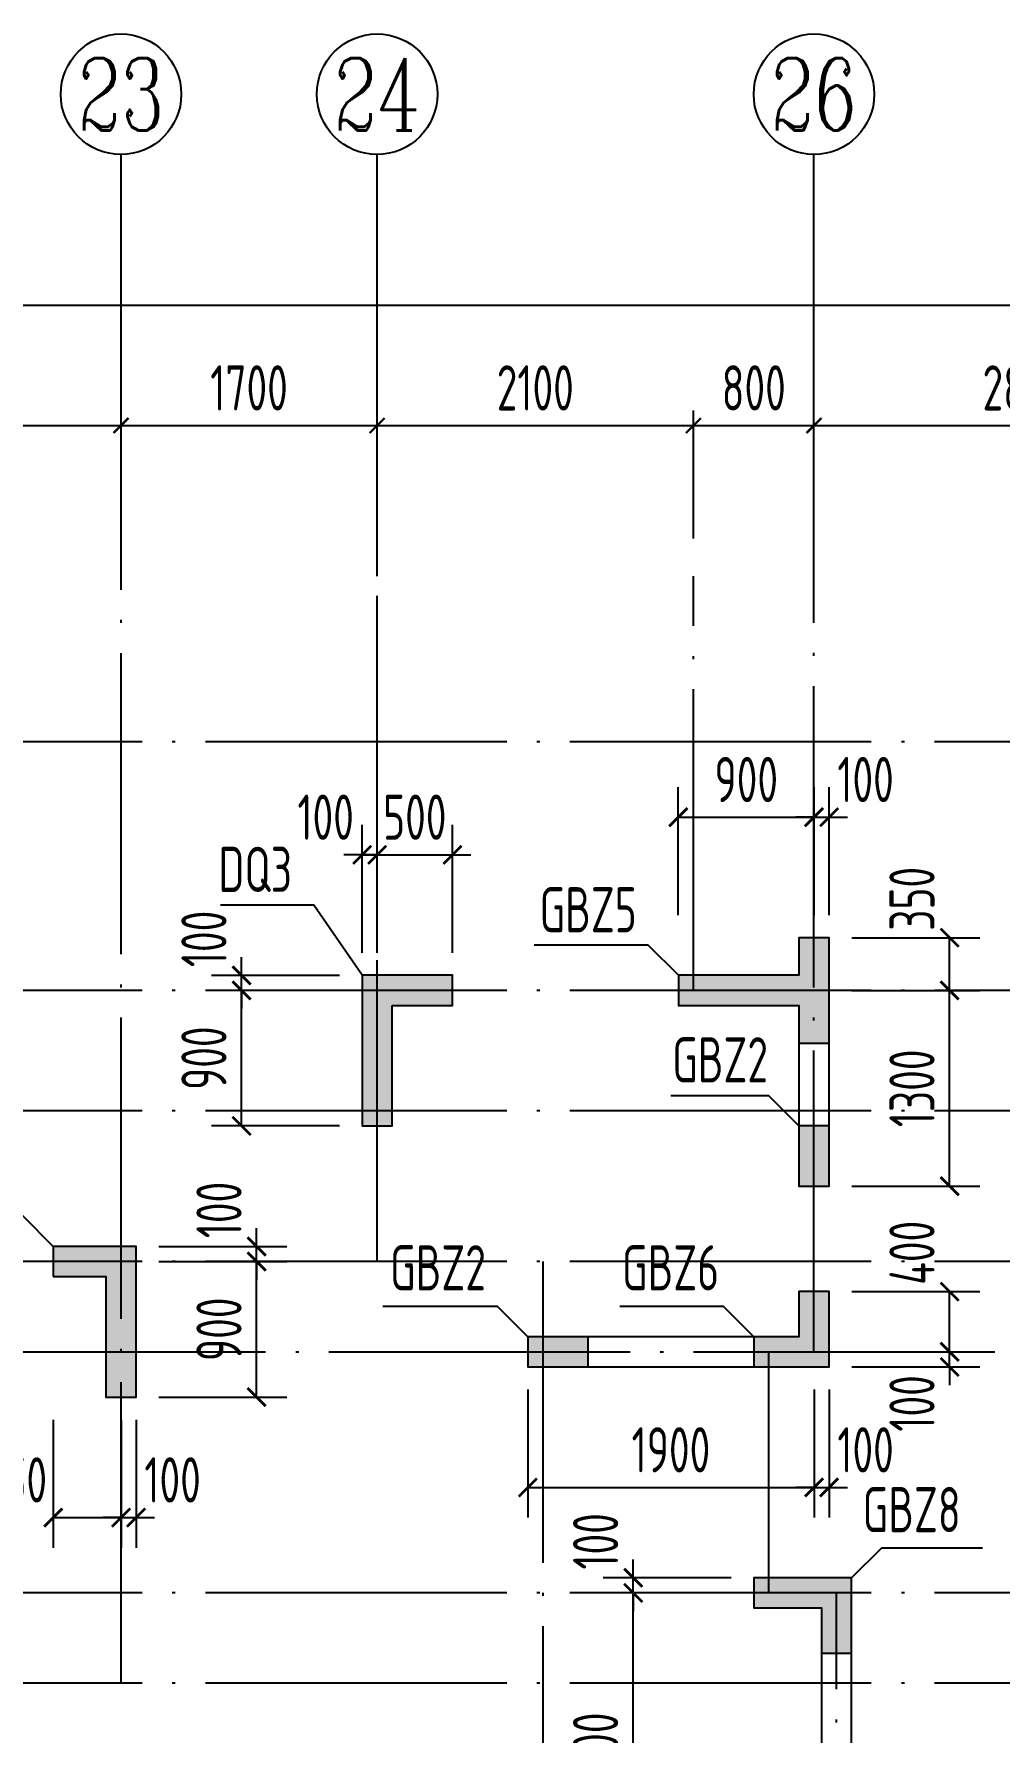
# Model space of a CAD drawing. Extents: x -1058961 to 23600, y -449123 to 2751847.
# Drawn here: x -413842 to -407436, y -109535 to -98261 of the extents above; entities that cross this region are included whole.
import ezdxf
from ezdxf.enums import TextEntityAlignment as Align

# ---------------------------------------------------------------- set-up
doc = ezdxf.new("R2010")
doc.units = 0
doc.header["$LTSCALE"] = 1000
doc.linetypes.add('DOTE', pattern=[2.42, 2, -0.2, 0.02, -0.2])
doc.layers.get('0').update_dxf_attribs({"linetype": 'CONTINUOUS'})
doc.layers.get('DEFPOINTS').update_dxf_attribs({"linetype": 'CONTINUOUS'})
for name, color, linetype in [('A-AXIS', 1, 'CONTINUOUS'), ('A-DOTE', 10, 'DOTE'), ('AXIS_NUM', 7, 'CONTINUOUS'), ('S-Q墙实线', 6, 'CONTINUOUS'), ('S-Q墙标注', 3, 'CONTINUOUS'), ('S-X详图填充', 252, 'CONTINUOUS'), ('S-X详图实线', 4, 'CONTINUOUS'), ('S-Y一般标注', 3, 'CONTINUOUS'), ('S-Z柱编号', 6, 'CONTINUOUS')]:
    doc.layers.add(name, color=color, linetype=linetype)
doc.styles.add('TSSD_Axis', font='complex.shx', dxfattribs={"width": 0.7, "bigfont": 'hztxt.shx'})
doc.styles.add('TSSD_DIMENSION', font='Tssdeng.shx', dxfattribs={"width": 0.7, "bigfont": 'tssdchn.shx'})
doc.styles.add('TSSD_REIN', font='tssdeng.shx', dxfattribs={"width": 0.7, "height": 300, "bigfont": 'tssdchn.shx'})
doc.styles.add('结构文字', font='zstxt.shx', dxfattribs={"width": 0.7, "bigfont": 'zshz.shx'})
doc.dimstyles.new('STRUCK', dxfattribs={"dimtxt": 400, "dimasz": 121, "dimexe": 200, "dimexo": 150, "dimgap": 115, "dimtad": 1, "dimdec": 0, "dimdsep": 46, "dimtxsty": '结构文字', "dimblk": 'ARCHTICK', "dimcen": 400, "dimclrd": 3, "dimclre": 3, "dimclrt": 7, "dimadec": 0, "dimazin": 0, "dimtfac": 1, "dimtdec": 0, "dimtix": 1, "dimtmove": 2, "dimatfit": 3, "dimldrblk": '_DIMX', "dimfxl": 0, "dimtolj": 1, "dimtzin": 0, "dimarcsym": 0})
doc.dimstyles.new('TSSD_100_100', dxfattribs={"dimtxt": 300, "dimasz": 100, "dimexe": 100, "dimexo": 250, "dimgap": 100, "dimtad": 1, "dimdec": 0, "dimzin": 0, "dimdsep": 46, "dimtxsty": 'TSSD_DIMENSION', "dimblk": 'ARCHTICK', "dimcen": 0, "dimdle": 100, "dimclrt": 7, "dimadec": 0, "dimazin": 0, "dimtfac": 1, "dimtdec": 0, "dimtix": 1, "dimtmove": 2, "dimatfit": 3, "dimldrblk": 'ARCHTICK', "dimfxl": 0, "dimtolj": 1, "dimtzin": 0, "dimarcsym": 0})

# ---------------------------------------------------------------- blocks, each defined once
blk = doc.blocks.new('ts_axno')
at = {"color": 0, "linetype": 'ByBlock', "lineweight": -2}
blk.add_circle((0, 0), 0.5, dxfattribs=at)
at = {"color": 0, "linetype": 'ByBlock', "lineweight": -2, "style": 'TSSD_Axis', "width": 0.7}
blk.add_attdef('A', text='', height=0.6, dxfattribs=at).set_placement((0, 0), align=Align.MIDDLE_CENTER)
blk = doc.blocks.new('_ArchTick')
at = {"color": 0, "linetype": 'ByBlock', "const_width": 0.15}
blk.add_lwpolyline([(-0.5, -0.5), (0.5, 0.5)], dxfattribs=at)
blk = doc.blocks.new('*D1075')
at = {"layer": 'DEFPOINTS', "color": 0}
for p in [(36100, 19250), (34300, 18250), (36100, 18250)]:
    blk.add_point(p, dxfattribs=at)
at = {"layer": 'S-Y一般标注', "color": 0, "lineweight": -2}
for p, q in [((34300, 18500), (34300, 19350)), ((36100, 18500), (36100, 19350)), ((34200, 19250), (36200, 19250))]:
    blk.add_line(p, q, dxfattribs=at)
at = {"layer": 'S-Y一般标注', "color": 0, "lineweight": -2, "xscale": 100, "yscale": 100, "zscale": 100, "rotation": 180}
blk.add_blockref('_ArchTick', (34300, 19250), dxfattribs=at)
at = {"layer": 'S-Y一般标注', "color": 0, "lineweight": -2, "xscale": 100, "yscale": 100, "zscale": 100}
blk.add_blockref('_ArchTick', (36100, 19250), dxfattribs=at)
at = {"layer": 'S-Y一般标注', "color": 7, "insert": (35200, 19500), "char_height": 300, "attachment_point": 5, "style": 'TSSD_DIMENSION'}
blk.add_mtext('\\A1;1800', dxfattribs=at)
blk = doc.blocks.new('*D1076')
at = {"layer": 'DEFPOINTS', "color": 0}
for p in [(37800, 19250), (36100, 18250), (37800, 18250)]:
    blk.add_point(p, dxfattribs=at)
at = {"layer": 'S-Y一般标注', "color": 0, "lineweight": -2}
for p, q in [((36100, 18500), (36100, 19350)), ((37800, 18500), (37800, 19350)), ((36000, 19250), (37900, 19250))]:
    blk.add_line(p, q, dxfattribs=at)
at = {"layer": 'S-Y一般标注', "color": 0, "lineweight": -2, "xscale": 100, "yscale": 100, "zscale": 100, "rotation": 180}
blk.add_blockref('_ArchTick', (36100, 19250), dxfattribs=at)
at = {"layer": 'S-Y一般标注', "color": 0, "lineweight": -2, "xscale": 100, "yscale": 100, "zscale": 100}
blk.add_blockref('_ArchTick', (37800, 19250), dxfattribs=at)
at = {"layer": 'S-Y一般标注', "color": 7, "insert": (36950, 19500), "char_height": 300, "attachment_point": 5, "style": 'TSSD_DIMENSION'}
blk.add_mtext('\\A1;1700', dxfattribs=at)
blk = doc.blocks.new('*D1077')
at = {"layer": 'DEFPOINTS', "color": 0}
for p in [(40700, 19250), (39900, 18250), (40700, 18250)]:
    blk.add_point(p, dxfattribs=at)
at = {"layer": 'S-Y一般标注', "color": 0, "lineweight": -2}
for p, q in [((39900, 18500), (39900, 19350)), ((40700, 18500), (40700, 19350)), ((39800, 19250), (40800, 19250))]:
    blk.add_line(p, q, dxfattribs=at)
at = {"layer": 'S-Y一般标注', "color": 0, "lineweight": -2, "xscale": 100, "yscale": 100, "zscale": 100, "rotation": 180}
blk.add_blockref('_ArchTick', (39900, 19250), dxfattribs=at)
at = {"layer": 'S-Y一般标注', "color": 0, "lineweight": -2, "xscale": 100, "yscale": 100, "zscale": 100}
blk.add_blockref('_ArchTick', (40700, 19250), dxfattribs=at)
at = {"layer": 'S-Y一般标注', "color": 7, "insert": (40300, 19500), "char_height": 300, "attachment_point": 5, "style": 'TSSD_DIMENSION'}
blk.add_mtext('\\A1;800', dxfattribs=at)
blk = doc.blocks.new('*D1078')
at = {"layer": 'DEFPOINTS', "color": 0}
for p in [(43500, 19250), (40700, 18250), (43500, 18250)]:
    blk.add_point(p, dxfattribs=at)
at = {"layer": 'S-Y一般标注', "color": 0, "lineweight": -2}
for p, q in [((40700, 18500), (40700, 19350)), ((43500, 18500), (43500, 19350)), ((40600, 19250), (43600, 19250))]:
    blk.add_line(p, q, dxfattribs=at)
at = {"layer": 'S-Y一般标注', "color": 0, "lineweight": -2, "xscale": 100, "yscale": 100, "zscale": 100, "rotation": 180}
blk.add_blockref('_ArchTick', (40700, 19250), dxfattribs=at)
at = {"layer": 'S-Y一般标注', "color": 0, "lineweight": -2, "xscale": 100, "yscale": 100, "zscale": 100}
blk.add_blockref('_ArchTick', (43500, 19250), dxfattribs=at)
at = {"layer": 'S-Y一般标注', "color": 7, "insert": (42100, 19500), "char_height": 300, "attachment_point": 5, "style": 'TSSD_DIMENSION'}
blk.add_mtext('\\A1;2800', dxfattribs=at)
blk = doc.blocks.new('*D1084')
at = {"layer": 'DEFPOINTS', "color": 0}
for p in [(54600, 20050), (4600, 18250), (54600, 18250)]:
    blk.add_point(p, dxfattribs=at)
at = {"layer": 'S-Y一般标注', "color": 0, "lineweight": -2}
for p, q in [((4600, 18500), (4600, 20150)), ((54600, 18500), (54600, 20150)), ((4500, 20050), (54700, 20050))]:
    blk.add_line(p, q, dxfattribs=at)
at = {"layer": 'S-Y一般标注', "color": 0, "lineweight": -2, "xscale": 100, "yscale": 100, "zscale": 100, "rotation": 180}
blk.add_blockref('_ArchTick', (4600, 20050), dxfattribs=at)
at = {"layer": 'S-Y一般标注', "color": 0, "lineweight": -2, "xscale": 100, "yscale": 100, "zscale": 100}
blk.add_blockref('_ArchTick', (54600, 20050), dxfattribs=at)
at = {"layer": 'S-Y一般标注', "color": 7, "insert": (29600, 20300), "char_height": 300, "attachment_point": 5, "style": 'TSSD_DIMENSION'}
blk.add_mtext('\\A1;50000', dxfattribs=at)
blk = doc.blocks.new('*D1097')
at = {"layer": 'DEFPOINTS', "color": 0}
for p in [(39900, 19250), (37800, 18250), (39900, 18250)]:
    blk.add_point(p, dxfattribs=at)
at = {"layer": 'S-Y一般标注', "color": 0, "lineweight": -2}
for p, q in [((37800, 18500), (37800, 19350)), ((39900, 18500), (39900, 19350)), ((37700, 19250), (40000, 19250))]:
    blk.add_line(p, q, dxfattribs=at)
at = {"layer": 'S-Y一般标注', "color": 0, "lineweight": -2, "xscale": 100, "yscale": 100, "zscale": 100, "rotation": 180}
blk.add_blockref('_ArchTick', (37800, 19250), dxfattribs=at)
at = {"layer": 'S-Y一般标注', "color": 0, "lineweight": -2, "xscale": 100, "yscale": 100, "zscale": 100}
blk.add_blockref('_ArchTick', (39900, 19250), dxfattribs=at)
at = {"layer": 'S-Y一般标注', "color": 7, "insert": (38850, 19500), "char_height": 300, "attachment_point": 5, "style": 'TSSD_DIMENSION'}
blk.add_mtext('\\A1;2100', dxfattribs=at)
blk = doc.blocks.new('*D248')
at = {"layer": 'DEFPOINTS', "color": 0}
for p in [(-413164, -106411), (-412364, -106411), (-413164, -107311)]:
    blk.add_point(p, dxfattribs=at)
at = {"layer": 'S-Q墙标注', "color": 3, "lineweight": -2}
for p, q in [((-413014, -106411), (-412164, -106411)), ((-412364, -107311), (-412364, -106411)), ((-413014, -107311), (-412164, -107311))]:
    blk.add_line(p, q, dxfattribs=at)
at = {"layer": 'S-Q墙标注', "color": 3, "lineweight": -2, "xscale": 121, "yscale": 121, "zscale": 121}
for p, rotation in [((-412364, -106411), 90), ((-412364, -107311), 270)]:
    blk.add_blockref('_ArchTick', p, dxfattribs=dict(at, rotation=rotation))
at = {"layer": 'S-Q墙标注', "color": 7, "insert": (-412614, -106861), "char_height": 300, "attachment_point": 5, "rotation": 90, "style": 'TSSD_REIN'}
blk.add_mtext('\\A1;900', dxfattribs=at)
blk = doc.blocks.new('_DIMX')
blk.add_line((-150, 0), (150, 0))
at = {"const_width": 50}
blk.add_lwpolyline([(-70, -70), (70, 70)], dxfattribs=at)
blk = doc.blocks.new('*D249')
at = {"layer": 'DEFPOINTS', "color": 0}
for p in [(-413164, -106311), (-412364, -106311), (-413164, -106411)]:
    blk.add_point(p, dxfattribs=at)
at = {"layer": 'S-Q墙标注', "color": 3, "lineweight": -2}
for p, q in [((-412364, -106311), (-412364, -106190)), ((-413014, -106311), (-412164, -106311)), ((-412364, -106411), (-412364, -106311)), ((-413014, -106411), (-412164, -106411)), ((-412364, -106411), (-412364, -106532))]:
    blk.add_line(p, q, dxfattribs=at)
at = {"layer": 'S-Q墙标注', "color": 3, "lineweight": -2, "xscale": 121, "yscale": 121, "zscale": 121}
for p, rotation in [((-412364, -106311), 270), ((-412364, -106411), 90)]:
    blk.add_blockref('_ArchTick', p, dxfattribs=dict(at, rotation=rotation))
at = {"layer": 'S-Q墙标注', "color": 7, "insert": (-412614, -106069), "char_height": 300, "attachment_point": 5, "rotation": 90, "style": 'TSSD_REIN'}
blk.add_mtext('\\A1;100', dxfattribs=at)
blk = doc.blocks.new('*D250')
at = {"layer": 'DEFPOINTS', "color": 0}
for p in [(-413714, -107311), (-413264, -107311), (-413264, -108111)]:
    blk.add_point(p, dxfattribs=at)
at = {"layer": 'S-Q墙标注', "color": 3, "lineweight": -2}
for p, q in [((-413714, -107461), (-413714, -108311)), ((-413264, -107461), (-413264, -108311)), ((-413714, -108111), (-413264, -108111))]:
    blk.add_line(p, q, dxfattribs=at)
at = {"layer": 'S-Q墙标注', "color": 3, "lineweight": -2, "xscale": 121, "yscale": 121, "zscale": 121, "rotation": 180}
blk.add_blockref('_ArchTick', (-413714, -108111), dxfattribs=at)
at = {"layer": 'S-Q墙标注', "color": 3, "lineweight": -2, "xscale": 121, "yscale": 121, "zscale": 121}
blk.add_blockref('_ArchTick', (-413264, -108111), dxfattribs=at)
at = {"layer": 'S-Q墙标注', "color": 7, "insert": (-413972, -107861), "char_height": 300, "attachment_point": 5, "style": 'TSSD_REIN'}
blk.add_mtext('\\A1;450', dxfattribs=at)
blk = doc.blocks.new('*D251')
at = {"layer": 'DEFPOINTS', "color": 0}
for p in [(-413264, -107311), (-413164, -107311), (-413164, -108111)]:
    blk.add_point(p, dxfattribs=at)
at = {"layer": 'S-Q墙标注', "color": 3, "lineweight": -2}
for p, q in [((-413264, -107461), (-413264, -108311)), ((-413164, -107461), (-413164, -108311)), ((-413264, -108111), (-413385, -108111)), ((-413264, -108111), (-413164, -108111)), ((-413164, -108111), (-413043, -108111))]:
    blk.add_line(p, q, dxfattribs=at)
at = {"layer": 'S-Q墙标注', "color": 3, "lineweight": -2, "xscale": 121, "yscale": 121, "zscale": 121}
blk.add_blockref('_ArchTick', (-413264, -108111), dxfattribs=at)
at = {"layer": 'S-Q墙标注', "color": 3, "lineweight": -2, "xscale": 121, "yscale": 121, "zscale": 121, "rotation": 180}
blk.add_blockref('_ArchTick', (-413164, -108111), dxfattribs=at)
at = {"layer": 'S-Q墙标注', "color": 7, "insert": (-412922, -107861), "char_height": 300, "attachment_point": 5, "style": 'TSSD_REIN'}
blk.add_mtext('\\A1;100', dxfattribs=at)
blk = doc.blocks.new('*D252')
at = {"layer": 'DEFPOINTS', "color": 0}
for p in [(-408564, -107011), (-407764, -107011), (-408564, -107111)]:
    blk.add_point(p, dxfattribs=at)
at = {"layer": 'S-Q墙标注', "color": 3, "lineweight": -2}
for p, q in [((-407764, -107011), (-407764, -106890)), ((-408414, -107011), (-407564, -107011)), ((-407764, -107111), (-407764, -107011)), ((-408414, -107111), (-407564, -107111)), ((-407764, -107111), (-407764, -107232))]:
    blk.add_line(p, q, dxfattribs=at)
at = {"layer": 'S-Q墙标注', "color": 3, "lineweight": -2, "xscale": 121, "yscale": 121, "zscale": 121}
for p, rotation in [((-407764, -107011), 270), ((-407764, -107111), 90)]:
    blk.add_blockref('_ArchTick', p, dxfattribs=dict(at, rotation=rotation))
at = {"layer": 'S-Q墙标注', "color": 7, "insert": (-408014, -107353), "char_height": 300, "attachment_point": 5, "rotation": 90, "style": 'TSSD_REIN'}
blk.add_mtext('\\A1;100', dxfattribs=at)
blk = doc.blocks.new('*D253')
at = {"layer": 'DEFPOINTS', "color": 0}
for p in [(-408564, -106611), (-407764, -106611), (-408564, -107011)]:
    blk.add_point(p, dxfattribs=at)
at = {"layer": 'S-Q墙标注', "color": 3, "lineweight": -2}
for p, q in [((-408414, -106611), (-407564, -106611)), ((-407764, -107011), (-407764, -106611)), ((-408414, -107011), (-407564, -107011))]:
    blk.add_line(p, q, dxfattribs=at)
at = {"layer": 'S-Q墙标注', "color": 3, "lineweight": -2, "xscale": 121, "yscale": 121, "zscale": 121}
for p, rotation in [((-407764, -106611), 90), ((-407764, -107011), 270)]:
    blk.add_blockref('_ArchTick', p, dxfattribs=dict(at, rotation=rotation))
at = {"layer": 'S-Q墙标注', "color": 7, "insert": (-408014, -106353), "char_height": 300, "attachment_point": 5, "rotation": 90, "style": 'TSSD_REIN'}
blk.add_mtext('\\A1;400', dxfattribs=at)
blk = doc.blocks.new('*D254')
at = {"layer": 'DEFPOINTS', "color": 0}
for p in [(-410564, -107111), (-408664, -107111), (-408664, -107911)]:
    blk.add_point(p, dxfattribs=at)
at = {"layer": 'S-Q墙标注', "color": 3, "lineweight": -2}
for p, q in [((-410564, -107261), (-410564, -108111)), ((-408664, -107261), (-408664, -108111)), ((-410564, -107911), (-408664, -107911))]:
    blk.add_line(p, q, dxfattribs=at)
at = {"layer": 'S-Q墙标注', "color": 3, "lineweight": -2, "xscale": 121, "yscale": 121, "zscale": 121, "rotation": 180}
blk.add_blockref('_ArchTick', (-410564, -107911), dxfattribs=at)
at = {"layer": 'S-Q墙标注', "color": 3, "lineweight": -2, "xscale": 121, "yscale": 121, "zscale": 121}
blk.add_blockref('_ArchTick', (-408664, -107911), dxfattribs=at)
at = {"layer": 'S-Q墙标注', "color": 7, "insert": (-409614, -107661), "char_height": 300, "attachment_point": 5, "style": 'TSSD_REIN'}
blk.add_mtext('\\A1;1900', dxfattribs=at)
blk = doc.blocks.new('*D255')
at = {"layer": 'DEFPOINTS', "color": 0}
for p in [(-408664, -107111), (-408564, -107111), (-408564, -107911)]:
    blk.add_point(p, dxfattribs=at)
at = {"layer": 'S-Q墙标注', "color": 3, "lineweight": -2}
for p, q in [((-408664, -107261), (-408664, -108111)), ((-408564, -107261), (-408564, -108111)), ((-408664, -107911), (-408785, -107911)), ((-408664, -107911), (-408564, -107911)), ((-408564, -107911), (-408443, -107911))]:
    blk.add_line(p, q, dxfattribs=at)
at = {"layer": 'S-Q墙标注', "color": 3, "lineweight": -2, "xscale": 121, "yscale": 121, "zscale": 121}
blk.add_blockref('_ArchTick', (-408664, -107911), dxfattribs=at)
at = {"layer": 'S-Q墙标注', "color": 3, "lineweight": -2, "xscale": 121, "yscale": 121, "zscale": 121, "rotation": 180}
blk.add_blockref('_ArchTick', (-408564, -107911), dxfattribs=at)
at = {"layer": 'S-Q墙标注', "color": 7, "insert": (-408322, -107661), "char_height": 300, "attachment_point": 5, "style": 'TSSD_REIN'}
blk.add_mtext('\\A1;100', dxfattribs=at)
blk = doc.blocks.new('*D256')
at = {"layer": 'DEFPOINTS', "color": 0}
for p in [(-412464, -104611), (-411664, -104611), (-411664, -105511)]:
    blk.add_point(p, dxfattribs=at)
at = {"layer": 'S-Q墙标注', "color": 3, "lineweight": -2}
for p, q in [((-411814, -104611), (-412664, -104611)), ((-412464, -105511), (-412464, -104611)), ((-411814, -105511), (-412664, -105511))]:
    blk.add_line(p, q, dxfattribs=at)
at = {"layer": 'S-Q墙标注', "color": 3, "lineweight": -2, "xscale": 121, "yscale": 121, "zscale": 121}
for p, rotation in [((-412464, -104611), 90), ((-412464, -105511), 270)]:
    blk.add_blockref('_ArchTick', p, dxfattribs=dict(at, rotation=rotation))
at = {"layer": 'S-Q墙标注', "color": 7, "insert": (-412714, -105061), "char_height": 300, "attachment_point": 5, "rotation": 90, "style": 'TSSD_REIN'}
blk.add_mtext('\\A1;900', dxfattribs=at)
blk = doc.blocks.new('*D257')
at = {"layer": 'DEFPOINTS', "color": 0}
for p in [(-412464, -104511), (-411664, -104511), (-411664, -104611)]:
    blk.add_point(p, dxfattribs=at)
at = {"layer": 'S-Q墙标注', "color": 3, "lineweight": -2}
for p, q in [((-412464, -104511), (-412464, -104390)), ((-411814, -104511), (-412664, -104511)), ((-411814, -104611), (-412664, -104611)), ((-412464, -104611), (-412464, -104511)), ((-412464, -104611), (-412464, -104732))]:
    blk.add_line(p, q, dxfattribs=at)
at = {"layer": 'S-Q墙标注', "color": 3, "lineweight": -2, "xscale": 121, "yscale": 121, "zscale": 121}
for p, rotation in [((-412464, -104511), 270), ((-412464, -104611), 90)]:
    blk.add_blockref('_ArchTick', p, dxfattribs=dict(at, rotation=rotation))
at = {"layer": 'S-Q墙标注', "color": 7, "insert": (-412714, -104269), "char_height": 300, "attachment_point": 5, "rotation": 90, "style": 'TSSD_REIN'}
blk.add_mtext('\\A1;100', dxfattribs=at)
blk = doc.blocks.new('*D258')
at = {"layer": 'DEFPOINTS', "color": 0}
for p in [(-411564, -103711), (-411664, -104511), (-411564, -104511)]:
    blk.add_point(p, dxfattribs=at)
at = {"layer": 'S-Q墙标注', "color": 3, "lineweight": -2}
for p, q in [((-411664, -104361), (-411664, -103511)), ((-411564, -104361), (-411564, -103511)), ((-411664, -103711), (-411785, -103711)), ((-411664, -103711), (-411564, -103711)), ((-411564, -103711), (-411443, -103711))]:
    blk.add_line(p, q, dxfattribs=at)
at = {"layer": 'S-Q墙标注', "color": 3, "lineweight": -2, "xscale": 121, "yscale": 121, "zscale": 121}
blk.add_blockref('_ArchTick', (-411664, -103711), dxfattribs=at)
at = {"layer": 'S-Q墙标注', "color": 3, "lineweight": -2, "xscale": 121, "yscale": 121, "zscale": 121, "rotation": 180}
blk.add_blockref('_ArchTick', (-411564, -103711), dxfattribs=at)
at = {"layer": 'S-Q墙标注', "color": 7, "insert": (-411906, -103461), "char_height": 300, "attachment_point": 5, "style": 'TSSD_REIN'}
blk.add_mtext('\\A1;100', dxfattribs=at)
blk = doc.blocks.new('*D259')
at = {"layer": 'DEFPOINTS', "color": 0}
for p in [(-411064, -103711), (-411564, -104511), (-411064, -104511)]:
    blk.add_point(p, dxfattribs=at)
at = {"layer": 'S-Q墙标注', "color": 3, "lineweight": -2}
for p, q in [((-411564, -104361), (-411564, -103511)), ((-411064, -104361), (-411064, -103511)), ((-411564, -103711), (-411685, -103711)), ((-411564, -103711), (-411064, -103711)), ((-411064, -103711), (-410943, -103711))]:
    blk.add_line(p, q, dxfattribs=at)
at = {"layer": 'S-Q墙标注', "color": 3, "lineweight": -2, "xscale": 121, "yscale": 121, "zscale": 121}
blk.add_blockref('_ArchTick', (-411564, -103711), dxfattribs=at)
at = {"layer": 'S-Q墙标注', "color": 3, "lineweight": -2, "xscale": 121, "yscale": 121, "zscale": 121, "rotation": 180}
blk.add_blockref('_ArchTick', (-411064, -103711), dxfattribs=at)
at = {"layer": 'S-Q墙标注', "color": 7, "insert": (-411314, -103461), "char_height": 300, "attachment_point": 5, "style": 'TSSD_REIN'}
blk.add_mtext('\\A1;500', dxfattribs=at)
blk = doc.blocks.new('*D261')
at = {"layer": 'DEFPOINTS', "color": 0}
for p in [(-409864, -108611), (-409064, -108611), (-409064, -110711)]:
    blk.add_point(p, dxfattribs=at)
at = {"layer": 'S-Q墙标注', "color": 3, "lineweight": -2}
for p, q in [((-409214, -108611), (-410064, -108611)), ((-409864, -110711), (-409864, -108611)), ((-409214, -110711), (-410064, -110711))]:
    blk.add_line(p, q, dxfattribs=at)
at = {"layer": 'S-Q墙标注', "color": 3, "lineweight": -2, "xscale": 121, "yscale": 121, "zscale": 121}
for p, rotation in [((-409864, -108611), 90), ((-409864, -110711), 270)]:
    blk.add_blockref('_ArchTick', p, dxfattribs=dict(at, rotation=rotation))
at = {"layer": 'S-Q墙标注', "color": 7, "insert": (-410114, -109661), "char_height": 300, "attachment_point": 5, "rotation": 90, "style": 'TSSD_REIN'}
blk.add_mtext('\\A1;2100', dxfattribs=at)
blk = doc.blocks.new('*D262')
at = {"layer": 'DEFPOINTS', "color": 0}
for p in [(-409864, -108511), (-409064, -108511), (-409064, -108611)]:
    blk.add_point(p, dxfattribs=at)
at = {"layer": 'S-Q墙标注', "color": 3, "lineweight": -2}
for p, q in [((-409864, -108511), (-409864, -108390)), ((-409214, -108511), (-410064, -108511)), ((-409864, -108611), (-409864, -108511)), ((-409214, -108611), (-410064, -108611)), ((-409864, -108611), (-409864, -108732))]:
    blk.add_line(p, q, dxfattribs=at)
at = {"layer": 'S-Q墙标注', "color": 3, "lineweight": -2, "xscale": 121, "yscale": 121, "zscale": 121}
for p, rotation in [((-409864, -108511), 270), ((-409864, -108611), 90)]:
    blk.add_blockref('_ArchTick', p, dxfattribs=dict(at, rotation=rotation))
at = {"layer": 'S-Q墙标注', "color": 7, "insert": (-410114, -108269), "char_height": 300, "attachment_point": 5, "rotation": 90, "style": 'TSSD_REIN'}
blk.add_mtext('\\A1;100', dxfattribs=at)
blk = doc.blocks.new('*D1284')
at = {"layer": 'DEFPOINTS', "color": 0}
for p in [(-408564, -104611), (-407764, -104611), (-408564, -105911)]:
    blk.add_point(p, dxfattribs=at)
at = {"layer": 'S-Q墙标注', "color": 3, "lineweight": -2}
for p, q in [((-408414, -104611), (-407564, -104611)), ((-407764, -105911), (-407764, -104611)), ((-408414, -105911), (-407564, -105911))]:
    blk.add_line(p, q, dxfattribs=at)
at = {"layer": 'S-Q墙标注', "color": 3, "lineweight": -2, "xscale": 121, "yscale": 121, "zscale": 121}
for p, rotation in [((-407764, -104611), 90), ((-407764, -105911), 270)]:
    blk.add_blockref('_ArchTick', p, dxfattribs=dict(at, rotation=rotation))
at = {"layer": 'S-Q墙标注', "color": 7, "insert": (-408014, -105261), "char_height": 300, "attachment_point": 5, "rotation": 90, "style": 'TSSD_REIN'}
blk.add_mtext('\\A1;1300', dxfattribs=at)
blk = doc.blocks.new('*D1285')
at = {"layer": 'DEFPOINTS', "color": 0}
for p in [(-408564, -104261), (-407764, -104261), (-408564, -104611)]:
    blk.add_point(p, dxfattribs=at)
at = {"layer": 'S-Q墙标注', "color": 3, "lineweight": -2}
for p, q in [((-408414, -104261), (-407564, -104261)), ((-407764, -104611), (-407764, -104261)), ((-408414, -104611), (-407564, -104611))]:
    blk.add_line(p, q, dxfattribs=at)
at = {"layer": 'S-Q墙标注', "color": 3, "lineweight": -2, "xscale": 121, "yscale": 121, "zscale": 121}
for p, rotation in [((-407764, -104261), 90), ((-407764, -104611), 270)]:
    blk.add_blockref('_ArchTick', p, dxfattribs=dict(at, rotation=rotation))
at = {"layer": 'S-Q墙标注', "color": 7, "insert": (-408014, -104003), "char_height": 300, "attachment_point": 5, "rotation": 90, "style": 'TSSD_REIN'}
blk.add_mtext('\\A1;350', dxfattribs=at)
blk = doc.blocks.new('*D1286')
at = {"layer": 'DEFPOINTS', "color": 0}
for p in [(-408664, -103461), (-409565, -104261), (-408664, -104261)]:
    blk.add_point(p, dxfattribs=at)
at = {"layer": 'S-Q墙标注', "color": 3, "lineweight": -2}
for p, q in [((-409565, -104111), (-409565, -103261)), ((-408664, -104111), (-408664, -103261)), ((-409565, -103461), (-408664, -103461))]:
    blk.add_line(p, q, dxfattribs=at)
at = {"layer": 'S-Q墙标注', "color": 3, "lineweight": -2, "xscale": 121, "yscale": 121, "zscale": 121, "rotation": 180}
blk.add_blockref('_ArchTick', (-409565, -103461), dxfattribs=at)
at = {"layer": 'S-Q墙标注', "color": 3, "lineweight": -2, "xscale": 121, "yscale": 121, "zscale": 121}
blk.add_blockref('_ArchTick', (-408664, -103461), dxfattribs=at)
at = {"layer": 'S-Q墙标注', "color": 7, "insert": (-409114, -103211), "char_height": 300, "attachment_point": 5, "style": 'TSSD_REIN'}
blk.add_mtext('\\A1;900', dxfattribs=at)
blk = doc.blocks.new('*D1287')
at = {"layer": 'DEFPOINTS', "color": 0}
for p in [(-408564, -103461), (-408664, -104261), (-408564, -104261)]:
    blk.add_point(p, dxfattribs=at)
at = {"layer": 'S-Q墙标注', "color": 3, "lineweight": -2}
for p, q in [((-408664, -104111), (-408664, -103261)), ((-408564, -104111), (-408564, -103261)), ((-408664, -103461), (-408785, -103461)), ((-408664, -103461), (-408564, -103461)), ((-408564, -103461), (-408443, -103461))]:
    blk.add_line(p, q, dxfattribs=at)
at = {"layer": 'S-Q墙标注', "color": 3, "lineweight": -2, "xscale": 121, "yscale": 121, "zscale": 121}
blk.add_blockref('_ArchTick', (-408664, -103461), dxfattribs=at)
at = {"layer": 'S-Q墙标注', "color": 3, "lineweight": -2, "xscale": 121, "yscale": 121, "zscale": 121, "rotation": 180}
blk.add_blockref('_ArchTick', (-408564, -103461), dxfattribs=at)
at = {"layer": 'S-Q墙标注', "color": 7, "insert": (-408322, -103211), "char_height": 300, "attachment_point": 5, "style": 'TSSD_REIN'}
blk.add_mtext('\\A1;100', dxfattribs=at)
blk = doc.blocks.new('20210726.16395156')
at = {"layer": 'A-AXIS'}
for p, q in [((36100, 18249.9), (36100, 21049.9)), ((37800, 18249.9), (37800, 21049.9)), ((40700, 18249.9), (40700, 21049.9))]:
    blk.add_line(p, q, dxfattribs=at)
at = {"layer": 'A-DOTE'}
for p, q in [((36100, 10900), (36100, 18249.9)), ((37800, 13700), (37800, 18249.9)), ((39900, 15500), (39900, 18249.9)), ((40700, 13100.3), (40700, 18249.9)), ((55600, 17150), (3600, 17150)), ((55600, 15500), (3600, 15500)), ((55600, 14700), (3600, 14700)), ((55600, 13700), (3600, 13700)), ((38900.2, 13700), (38900, 3600)), ((3600, 13100.3), (55600, 13100.3)), ((40400, 11500), (40400, 13100)), ((55600, 11500), (3600, 11500)), ((40850, 3600.2), (40850, 11500)), ((55600, 10900), (3600, 10900))]:
    blk.add_line(p, q, dxfattribs=at)
at = {"layer": 'A-AXIS'}
ref = blk.add_blockref('ts_axno', (36100, 21449.9), dxfattribs=dict(at, xscale=800, yscale=800, zscale=800))
ref.add_attrib('15', '23', dxfattribs={"layer": 'AXIS_NUM', "height": 480, "style": 'TSSD_Axis', "width": 0.7}).set_placement((36100, 21449.9), align=Align.MIDDLE_CENTER)
ref = blk.add_blockref('ts_axno', (37800, 21449.9), dxfattribs=dict(at, xscale=800, yscale=800, zscale=800))
ref.add_attrib('16', '24', dxfattribs={"layer": 'AXIS_NUM', "height": 480, "style": 'TSSD_Axis', "width": 0.7}).set_placement((37800, 21449.9), align=Align.MIDDLE_CENTER)
ref = blk.add_blockref('ts_axno', (40700, 21449.9), dxfattribs=dict(at, xscale=800, yscale=800, zscale=800))
ref.add_attrib('17', '26', dxfattribs={"layer": 'AXIS_NUM', "height": 480, "style": 'TSSD_Axis', "width": 0.7}).set_placement((40700, 21449.9), align=Align.MIDDLE_CENTER)
at = {"layer": 'S-Y一般标注'}
for base, p1, p2, picture, middle in [((54600, 20049.9), (4600, 18249.9), (54600, 18249.9), '*D1084', (29600, 20299.9)), ((36100, 19249.9), (34300, 18249.9), (36100, 18249.9), '*D1075', (35200, 19499.9)), ((37800, 19249.9), (36100, 18249.9), (37800, 18249.9), '*D1076', (36950, 19499.9)), ((39900, 19249.9), (37800, 18249.9), (39900, 18249.9), '*D1097', (38850, 19499.9)), ((40700, 19249.9), (39900, 18249.9), (40700, 18249.9), '*D1077', (40300, 19499.9)), ((43500, 19249.9), (40700, 18249.9), (43500, 18249.9), '*D1078', (42100, 19499.9))]:
    dim = blk.add_linear_dim(base=base, p1=p1, p2=p2, dimstyle='TSSD_100_100', dxfattribs=at)
    dim.commit()
    dim.dimension.update_dxf_attribs({"geometry": picture, "text_midpoint": middle})

msp = doc.modelspace()

# ---------------------------------------------------------------- hatches: boundary and pattern name
at = {"layer": 'S-X详图填充'}
h = msp.add_hatch(color=256, dxfattribs=at)
h.dxf.hatch_style = 1
h.paths.add_polyline_path([(-408764.4, -104961.41), (-408564.4, -104961.41), (-408564.4, -104260.95), (-408764.4, -104260.95), (-408764.4, -104510.95), (-409564.52, -104510.95), (-409564.52, -104710.95), (-408764.4, -104710.95)])
h = msp.add_hatch(color=256, dxfattribs=at)
h.dxf.hatch_style = 1
h.paths.add_polyline_path([(-411464.4, -104710.95), (-411064.48, -104710.95), (-411064.48, -104510.95), (-411664.4, -104510.95), (-411664.4, -105510.95), (-411464.4, -105510.95)])
h = msp.add_hatch(color=256, dxfattribs=at)
h.dxf.hatch_style = 1
h.paths.add_polyline_path([(-408564.4, -105510.95), (-408764.4, -105510.95), (-408764.4, -105910.95), (-408564.4, -105910.95)])
h = msp.add_hatch(color=256, dxfattribs=at)
h.dxf.hatch_style = 1
h.paths.add_polyline_path([(-413714.3, -106510.95), (-413364.39, -106510.95), (-413364.39, -107310.95), (-413164.39, -107310.95), (-413164.39, -106310.95), (-413714.3, -106310.95)])
h = msp.add_hatch(color=256, dxfattribs=at)
h.dxf.hatch_style = 1
h.paths.add_polyline_path([(-409064.4, -106910.69), (-409064.4, -107110.69), (-408564.4, -107110.69), (-408564.4, -106610.69), (-408764.4, -106610.69), (-408764.4, -106910.69)])
h = msp.add_hatch(color=256, dxfattribs=at)
h.dxf.hatch_style = 1
h.paths.add_polyline_path([(-410164.39, -107110.69), (-410164.39, -106910.69), (-410564.39, -106910.69), (-410564.39, -107110.69)])
h = msp.add_hatch(color=256, dxfattribs=at)
h.dxf.hatch_style = 1
h.paths.add_polyline_path([(-408614.4, -109010.95), (-408414.4, -109010.95), (-408414.4, -108510.95), (-409064.46, -108510.95), (-409064.46, -108710.95), (-408614.4, -108710.95)])

# ---------------------------------------------------------------- linework, layer by layer
at = {"layer": 'S-Q墙实线'}
msp.add_lwpolyline([(-408564.4, -104610.95), (-408564.4, -104260.95), (-408764.4, -104260.95), (-408764.4, -104510.95), (-409564.52, -104510.95), (-409564.52, -104710.95), (-408764.4, -104710.95), (-408764.4, -105910.95), (-408564.4, -105910.95), (-408564.4, -104610.95)], dxfattribs=at)
for points in [[(-411464.4, -104710.95), (-411064.48, -104710.95), (-411064.48, -104510.95), (-411664.4, -104510.95), (-411664.4, -105510.95), (-411464.4, -105510.95)], [(-413714.3, -106510.95), (-413364.39, -106510.95), (-413364.39, -107310.95), (-413164.39, -107310.95), (-413164.39, -106310.95), (-413714.3, -106310.95)], [(-410564.39, -107110.69), (-408964.46, -107110.69), (-408564.4, -107110.69), (-408564.4, -106610.69), (-408764.4, -106610.69), (-408764.4, -106910.69), (-408964.46, -106910.69), (-410564.39, -106910.69)], [(-408614.4, -108710.95), (-408614.4, -110810.95), (-408214.4, -110810.95), (-408214.4, -110610.95), (-408414.4, -110610.95), (-408414.4, -108510.95), (-409064.46, -108510.95), (-409064.46, -108710.95)]]:
    msp.add_lwpolyline(points, close=True, dxfattribs=at)
at = {"layer": 'S-X详图实线'}
for points in [[(-408764.4, -104961.41), (-408564.4, -104961.41), (-408564.4, -104260.95), (-408764.4, -104260.95), (-408764.4, -104510.95), (-409564.52, -104510.95), (-409564.52, -104710.95), (-408764.4, -104710.95), (-408764.4, -104710.95)], [(-411464.4, -104710.95), (-411064.48, -104710.95), (-411064.48, -104510.95), (-411664.4, -104510.95), (-411664.4, -105510.95), (-411464.4, -105510.95), (-411464.4, -104710.95)], [(-408564.4, -105510.95), (-408764.4, -105510.95), (-408764.4, -105910.95), (-408564.4, -105910.95), (-408564.4, -105510.95)], [(-413714.3, -106510.95), (-413364.39, -106510.95), (-413364.39, -107310.95), (-413164.39, -107310.95), (-413164.39, -106310.95), (-413714.3, -106310.95), (-413714.3, -106510.95)], [(-409064.4, -106910.69), (-409064.4, -107110.69), (-408564.4, -107110.69), (-408564.4, -106610.69), (-408764.4, -106610.69), (-408764.4, -106910.69), (-409064.4, -106910.69)], [(-410164.39, -107110.69), (-410164.39, -106910.69), (-410564.39, -106910.69), (-410564.39, -107110.69), (-410164.39, -107110.69)], [(-408614.4, -109010.95), (-408414.4, -109010.95), (-408414.4, -108510.95), (-409064.46, -108510.95), (-409064.46, -108710.95), (-408614.4, -108710.95), (-408614.4, -109010.95)]]:
    msp.add_lwpolyline(points, close=True, dxfattribs=at)
at = {"layer": 'S-Z柱编号', "color": 7}
for points in [[(-411664.39, -104510.95), (-411984.1, -104045.89), (-412604.89, -104045.89)], [(-409564.06, -104510.95), (-409764.06, -104310.95), (-410522.44, -104310.95)], [(-408764.4, -105510.95), (-408964.4, -105310.95), (-409614.93, -105310.95)], [(-413714.3, -106310.95), (-413914.3, -106110.95), (-414520.31, -106110.95)], [(-410564.39, -106910.69), (-410764.39, -106710.69), (-411526.23, -106710.69)], [(-409064.4, -106910.69), (-409264.4, -106710.69), (-409952.18, -106710.69)], [(-408414.39, -108510.95), (-408214.39, -108310.95), (-407545.75, -108310.95)]]:
    msp.add_lwpolyline(points, dxfattribs=at)

# ---------------------------------------------------------------- block references
at = {"layer": 'A-DOTE'}
msp.add_blockref('20210726.16395156', (-449364.4, -120111), dxfattribs=at)

# ---------------------------------------------------------------- texts
at = {"layer": 'S-Z柱编号', "color": 7, "style": 'TSSD_REIN', "width": 0.7}
for s, p in [('DQ3', (-412617.53, -104047.33)), ('GBZ5', (-410485.99, -104315.43)), ('GBZ2', (-409605.59, -105311.8)), ('GBZ2', (-411478.24, -106692.45)), ('GBZ6', (-409938.78, -106692.45)), ('GBZ8', (-408341.36, -108298.15))]:
    msp.add_text(s, height=300, dxfattribs=at).set_placement(p, align=Align.BOTTOM_LEFT)

# ---------------------------------------------------------------- dimensions: what is measured, and where the dimension line sits
at = {"layer": 'S-Q墙标注'}
for base, p1, p2, picture, middle in [((-408664.41, -103460.95), (-409564.52, -104260.95), (-408664.41, -104260.95), '*D1286', (-409114.46, -103210.95)), ((-411064.48, -103710.95), (-411564.4, -104510.95), (-411064.48, -104510.95), '*D259', (-411314.44, -103460.95)), ((-408664.4, -107910.69), (-410564.39, -107110.69), (-408664.4, -107110.69), '*D254', (-409614.39, -107660.69))]:
    dim = msp.add_linear_dim(base=base, p1=p1, p2=p2, dimstyle='STRUCK', override={"dimtxt": 300, "dimgap": 100, "dimtxsty": 'TSSD_REIN'}, dxfattribs=at)
    dim.commit()
    dim.dimension.update_dxf_attribs({"geometry": picture, "text_midpoint": middle})
for base, p1, p2, picture, middle in [((-408564.4, -103460.95), (-408664.41, -104260.95), (-408564.4, -104260.95), '*D1287', (-408322.47, -103210.95)), ((-411564.4, -103710.95), (-411664.4, -104510.95), (-411564.4, -104510.95), '*D258', (-411906.32, -103460.95)), ((-408564.4, -107910.69), (-408664.4, -107110.69), (-408564.4, -107110.69), '*D255', (-408322.47, -107660.69)), ((-413264.4, -108110.95), (-413714.3, -107310.95), (-413264.4, -107310.95), '*D250', (-413972.38, -107860.95)), ((-413164.39, -108110.95), (-413264.4, -107310.95), (-413164.39, -107310.95), '*D251', (-412922.46, -107860.95))]:
    dim = msp.add_linear_dim(base=base, p1=p1, p2=p2, dimstyle='STRUCK', override={"dimtxt": 300, "dimgap": 100, "dimtxsty": 'TSSD_REIN'}, dxfattribs=at)
    dim.commit()
    dim.dimension.update_dxf_attribs({"geometry": picture, "text_midpoint": middle, "dimtype": 160})
for base, p1, p2, picture, middle in [((-407764.4, -104260.95), (-408564.4, -104610.95), (-408564.4, -104260.95), '*D1285', (-408014.4, -104002.88)), ((-412464.4, -104510.95), (-411664.4, -104610.95), (-411664.4, -104510.95), '*D257', (-412714.4, -104269.03)), ((-412364.39, -106310.95), (-413164.39, -106410.95), (-413164.39, -106310.95), '*D249', (-412614.39, -106069.03)), ((-407764.4, -106610.69), (-408564.4, -107010.68), (-408564.4, -106610.69), '*D253', (-408014.4, -106352.61)), ((-407764.4, -107010.68), (-408564.4, -107110.69), (-408564.4, -107010.68), '*D252', (-408014.4, -107352.61)), ((-409864.46, -108510.95), (-409064.46, -108610.95), (-409064.46, -108510.95), '*D262', (-410114.46, -108269.03))]:
    dim = msp.add_linear_dim(base=base, p1=p1, p2=p2, angle=90, dimstyle='STRUCK', override={"dimtxt": 300, "dimgap": 100, "dimtxsty": 'TSSD_REIN'}, dxfattribs=at)
    dim.commit()
    dim.dimension.update_dxf_attribs({"geometry": picture, "text_midpoint": middle, "dimtype": 160})
for base, p1, p2, picture, middle in [((-412464.4, -104610.95), (-411664.4, -105510.95), (-411664.4, -104610.95), '*D256', (-412714.4, -105060.95)), ((-407764.4, -104610.95), (-408564.4, -105910.95), (-408564.4, -104610.95), '*D1284', (-408014.4, -105260.95)), ((-412364.39, -106410.95), (-413164.39, -107310.95), (-413164.39, -106410.95), '*D248', (-412614.39, -106860.95)), ((-409864.46, -108610.95), (-409064.46, -110710.95), (-409064.46, -108610.95), '*D261', (-410114.46, -109660.95))]:
    dim = msp.add_linear_dim(base=base, p1=p1, p2=p2, angle=90, dimstyle='STRUCK', override={"dimtxt": 300, "dimgap": 100, "dimtxsty": 'TSSD_REIN'}, dxfattribs=at)
    dim.commit()
    dim.dimension.update_dxf_attribs({"geometry": picture, "text_midpoint": middle})

doc.saveas('drawing.dxf')
